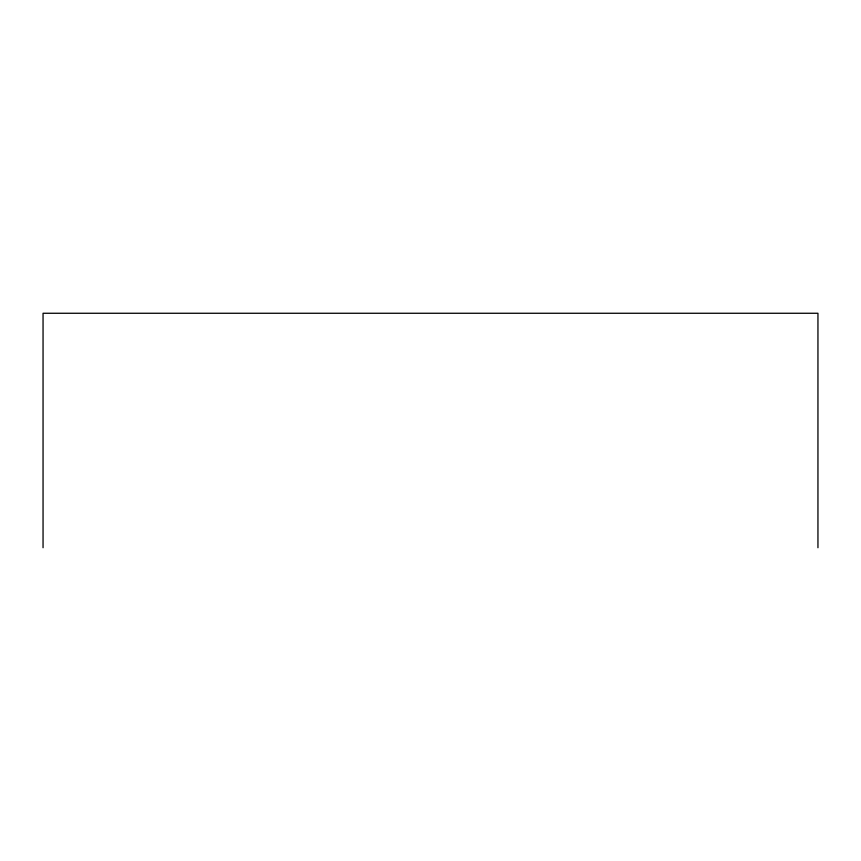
<?xml version="1.0" encoding="UTF-8"?>
<svg xmlns="http://www.w3.org/2000/svg" width="861" height="861" viewBox="0 0 861 861"><rect width="100%" height="100%" fill="white"/><g stroke="black" fill="none" stroke-linecap="round" stroke-linejoin="round"><path stroke-width="1.29" d="M817.95 547.736L817.95 313.264L43.05 313.264L43.05 547.736"/></g></svg>
